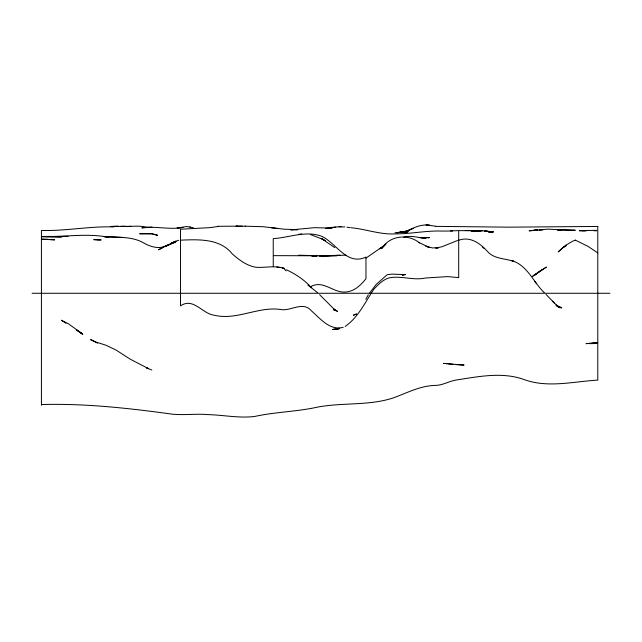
<?xml version="1.0" encoding="UTF-8"?>
<svg xmlns="http://www.w3.org/2000/svg" width="642" height="642" viewBox="0 0 642 642"><rect width="100%" height="100%" fill="white"/><g stroke="black" fill="none" stroke-linecap="round" stroke-linejoin="round"><path stroke-width="0.96" d="M365.828 299.3L368.323 294.734M369.599 293.001L376.276 284.374L387.102 274.76L391.789 274.102L405.423 274.656L402.189 274.872L404.677 274.431L402.51 275.025L403.353 274.744M385.296 244.706L381.886 248.374C389.871 235.397 408.047 233.528 419.571 242.893L418.809 242.419L429.305 247.467L425.863 246.207L432.435 247.924L438.478 247.772L435.798 248.045L441.873 246.777L457.577 240.485M382.407 246.929L386.027 244.024M380.554 248.462L384.325 245.421L365.972 258.084M542.297 269.528L539.986 271.205L546.414 267.072L532.29 276.517L540.123 271.101L535.821 274.134M345.171 326.457C358.405 317.276 365.081 302.205 373.845 289.261C378.138 284.735 382.568 279.992 388.667 277.986C400.825 275.314 413.175 280.755 425.51 278.01L447.763 276.614L458.693 277.625L458.693 240.252M565.787 245.87L563.933 246.865L566.148 245.645L562.296 248.109L558.195 251.905L565.939 245.092L573.081 240.999L575.545 240.244L587.976 246.343L597.782 252.876M381.139 248.037L379.695 248.799L381.364 247.956M343.253 327.276C330.165 331.095 320.069 318.496 311.37 310.776C303.369 301.307 292.006 310.399 282.279 309.733C259.079 305.552 237.195 320.791 214.171 315.222C202.126 313.649 193.322 297.094 180.514 305.865L180.514 229.234L209.645 227.661L217.903 226.506M404.235 232.075L413.223 228.271L408.015 230.719C414.652 227.124 422.147 223.906 429.859 225.31L426.152 224.973L426.681 224.949M403.954 232.227L408.063 230.574L403.698 232.115M310.913 286.565C322.886 279.872 332.781 292.335 344.369 292.062C353.582 292.174 360.555 285.409 365.972 278.74L365.972 257.049C347.041 266.093 336.416 243.19 321.851 236.376C305.969 230.229 289.341 237.652 273.243 238.615L273.243 266.342M356.479 314.01L353.373 315.214L356.446 314.026M406.314 231.337L408.055 230.767L403.617 232.019M339.393 328.198L332.476 329.498L339.417 328.672M403.77 237.155C410.013 235.245 416.489 237.299 422.765 237.941L419.29 237.5L426.24 237.941L422.765 237.845L429.707 237.54L428.134 237.877M406.402 231.369L408.216 230.903L396.933 232.709L404.235 231.626L397.157 232.653L407.694 231.987L394.958 232.733M402.365 232.059L407.686 230.992M402.446 232.043L408.216 230.903M597.782 342.7L586.018 343.647L596.924 342.9L589.886 343.663L594.444 343.446M325.526 228.287L335.758 227.099M458.805 240.228C470.626 236.023 480.593 243.703 488.008 252.025C494.3 258.806 504.909 258.493 513.648 261.286L511.69 260.612C527.483 265.186 533.277 282.167 544.312 292.696M331.922 227.364L328.527 227.806L341.143 226.546M298.867 234.298L301.748 233.953M592.67 343.647L595.142 343.366M592.927 343.614L594.661 343.446M193.394 227.741L186.702 226.53L177.056 228.006L183.066 227.437C169.311 229.988 155.581 225.856 141.834 227.854L146.89 227.517M178.717 240.277L174.801 241.488L170.989 243.334L175.964 241.24L162.41 247.523L166.366 245.75C159.385 249.216 151.648 247.106 145.084 243.735C132.846 235.959 117.518 237.628 103.699 236.529L108.008 237.283M339.979 255.227L326.834 255.749M536.495 230.261L529.12 230.823L547.778 229.146L561.236 229.82L557.77 229.571M217.662 226.289L237.556 226.177M321.136 255.845L336.93 255.604L319.17 255.821L345.869 255.163M536.351 230.253L532.587 230.446L536.255 230.277M539.007 230.149L542.787 230.021M127.694 226.441L130.864 226.361L125.27 226.482C132.725 226.538 140.526 225.294 147.764 227.485M147.114 227.34L151.889 227.14M450.548 230.911L457.923 230.638M180.514 240.164C198.362 239.434 219.957 238.286 232.268 253.903C239.161 259.938 246.825 265.868 256.15 267.273C265.563 267.947 275.45 265.106 284.55 268.645L282.199 267.875L284.165 268.364M116.587 226.329L112.35 226.449L125.214 226.441L120.873 226.185M330.245 228.223L332.131 228.167L314.676 227.669L290.802 229.892L297.744 229.7L283.852 229.17L262.939 226.698L245.164 226.193M482.672 230.606L471.164 230.823L485.705 230.863L492.157 232.685L488.674 231.866M596.402 230.317L579.301 230.727L584.677 230.799M426.152 224.973L435.316 226.161M110.617 226.449L115.432 226.361M337.034 255.668L322.075 255.845M477.897 230.63L471.38 230.743L481.315 230.775L458.693 230.63L458.693 240.1M41.425 404.54C85.217 403.337 128.801 408.176 172.12 414.146C184.021 415.366 195.938 413.56 207.847 414.612C223.52 414.981 239.121 418.407 254.81 416.433C274.182 412.196 294.124 411.755 313.601 407.943C339.987 401.908 367.714 406.442 393.602 397.807C407.237 392.824 420.406 385.69 435.292 385.409C442.434 385.385 448.67 381.412 455.571 380.12C478.162 376.653 502.437 371.517 524.498 379.703C548.204 388.185 573.499 381.508 597.782 380.104L597.782 226.457M435.308 226.353L508.6 227.164L597.782 226.441M452.538 231L442.402 231.088C426.657 230.414 411.161 233.929 395.472 233.873L395.472 233.873C380.265 234.803 365.94 229.09 350.997 227.733M594.01 230.799L596.723 230.767M127.758 226.441L123.055 226.265M68.108 236.376L41.425 236.473C63.831 237.396 86.863 232.781 108.939 237.363M465.306 230.542L478.33 230.59M32.1 293.274L609.9 293.274M242.066 226.177L236.023 226.177L245.469 226.193M273.388 255.644L311.298 255.749M96.757 239.683L93.724 239.659L101.131 239.939L96.757 239.683L99.261 239.763M311.522 255.797L324.812 255.901M41.425 239.185L54.674 239.851L46.81 239.33M582.511 230.783L586.419 230.823M311.98 255.62L316.947 255.685M317.284 255.797L311.635 255.717L316.386 255.789M557.705 229.972L575.304 230.253L557.85 229.571M557.336 229.956L561.67 230.029M311.635 255.612L316.386 255.733L298.867 255.187M484.477 231.393L486.484 231.441M488.49 231.489L492.502 231.585L487.158 231.377L493.618 231.931L485.296 231.016M103.699 236.529L122.807 237.516M339.056 226.915L344.85 226.923M350.042 227.589L346.969 227.22M113.754 226.947C89.615 226.048 65.62 231.2 41.425 230.438L41.425 405.287M455.756 364.592L464.094 365.097L443.598 363.404L447.073 363.685M271.357 227.758L277.256 228.416M147.106 227.412L148.928 227.589M447.939 363.773L453.148 364.375M276.838 267.032L279.856 267.449M558.203 307.053L561.822 307.783L556.582 305.664M485.192 231.04L491.965 232.38L485.24 231.04L486.933 231.449M189.791 226.915L190.401 227.059M310.535 234.579L323.247 239.498L325.189 240.662L321.626 238.68L334.803 247.603M335.276 310.319L333.35 309.596L337.467 311.346L333.567 308.922L335.381 310.447L319.62 294.67M151.817 370.049L146.368 367.778L148.591 368.701L130.149 359.135L115.977 349.994L105.866 345.179L96.34 342.202L90.578 339.626L97.552 343.141M556.598 305.656L561.156 307.855L555.932 305.151L559.68 307.67L554.174 302.904L546.037 294.405M286.549 269.776C295.978 274.415 304.42 279.752 311.498 287.776L307.975 284.968L317.565 292.696M76.406 330.092L82.746 334.177L68.606 323.913L61.391 320.23L66.014 323.311M78.46 331.2L82.657 334.185L76.51 329.755M482.399 246.905L484.22 248.574M552.465 301.186L554.431 303.152M284.165 268.749L286.139 270.908M534.722 281.405L536.56 283.732M535.893 274.262L534.128 275.37L535.893 274.262M168.003 245.003L165.195 246.568L175.884 241.914L168.003 245.003M162.145 247.989L158.614 249.698L162.145 247.989M575.545 240.244L574.574 240.437L575.505 240.252M339.417 328.568L335.943 329.266L339.417 328.568M537.362 230.005L533.895 230.398L537.362 230.037M118.16 226.257L114.292 226.514L118.192 226.289M148.214 233.672L139.651 233.768L151.817 233.824L157.571 235.285L151.945 233.752L148.214 233.672M47.709 236.657L41.425 236.657L61.6 236.938L47.709 236.657M47.62 239.394L41.425 239.346L47.62 239.394"/></g></svg>
